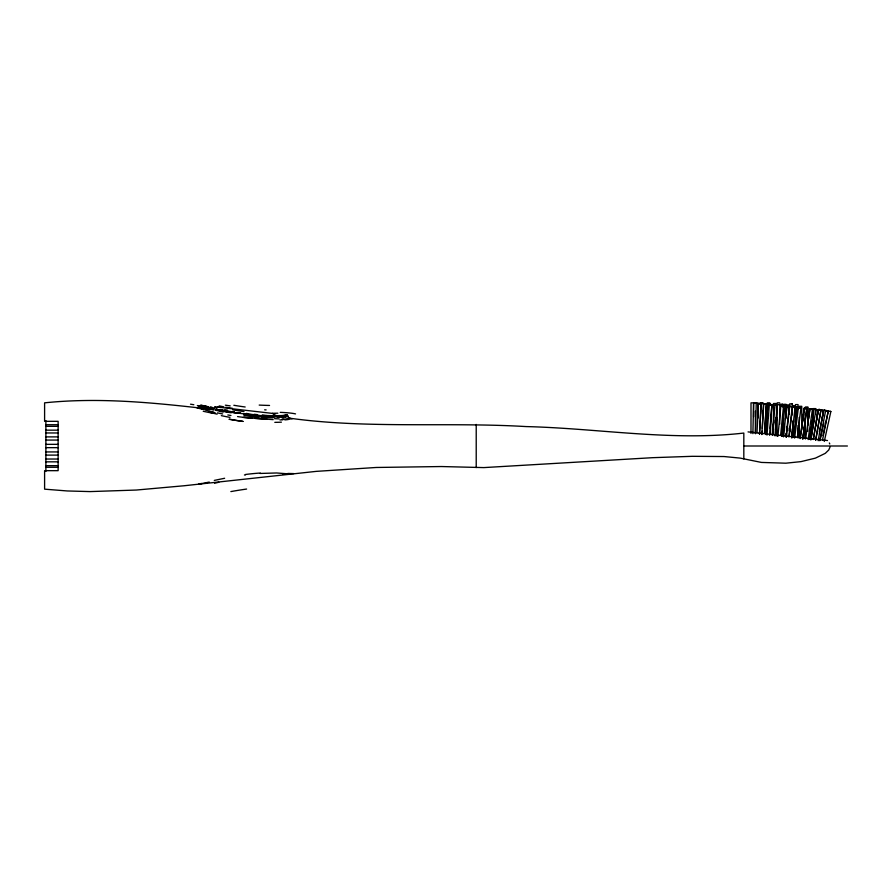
<?xml version="1.0" encoding="UTF-8"?>
<svg xmlns="http://www.w3.org/2000/svg" width="892" height="892" viewBox="0 0 892 892"><rect width="100%" height="100%" fill="white"/><g stroke="black" fill="none" stroke-linecap="round" stroke-linejoin="round"><path stroke-width="1.34" d="M752.893 433.646L753.584 403.095L755.557 403.061L754.275 403.184M755.479 433.702L756.238 403.173M763.05 414.59L763.173 411.814M757.018 432.665L758.378 403.574M759.538 434.181L760.965 403.708L758.479 403.63L760.921 403.675M759.46 433.847L761.333 403.318L763.507 403.474L762.314 428.439M762.047 433.98L762.181 431.204M764.634 433.356L766.362 404.344M761.79 434.56L763.73 404.143L766.328 404.355L764.466 433.345M765.927 433.144L767.577 408.257M765.659 434.493L767.834 404.098L769.729 404.121M770.275 428.416L771.881 404.868L769.584 435.307M766.997 435.106L769.328 404.723L771.881 404.901L770.242 404.678M772.561 435.229L773.799 420.054M775.594 429.911L776.597 417.489M772.695 434.326L773.754 421.905M775.627 430.401L776.687 417.991M772.383 435.207L775.025 404.857L777.066 404.923L774.981 435.898M782.072 436.21L782.975 426.554M784.403 411.402L784.659 408.636M777.913 436.266L780.846 405.96M780.623 435.129L783.499 406.183M781.883 436.199L784.915 405.893M786.365 410.721L786.811 406.529L789.23 406.819L786.053 437.136M783.488 436.857L786.677 406.574L789.208 406.875M786.32 436.69L789.699 406.429L790.97 406.418L792.263 406.674L788.896 436.968M791.828 437.76L792.754 429.509M789.23 436.077L792.52 407.198L795.051 407.521M791.639 437.749L795.095 407.499M797.894 434.259L799.054 424.637M793.345 437.426L797.069 407.198L799.622 407.477L798.808 407.544M794.638 438.05L798.351 407.822L800.893 408.101M797.381 436.991L800.916 408.135M802.477 422.184L804.394 407.99L800.28 438.162M802.9 438.998L805.175 422.061M800.157 438.63L804.149 408.436L805.443 408.469L806.691 408.748L802.722 438.976M802.845 438.518L806.948 408.335M808.631 418.66L809.947 409.015L812.389 409.439M805.755 437.838L809.925 409.093M808.13 439.566L812.434 409.406L811.497 409.149M809.735 439.277L813.136 415.973M809.557 439.265L814.128 409.138L811.854 408.703L813.783 408.982M810.951 439.778L813.894 420.6M815.611 426.476L816.035 423.733M816.459 421.002L816.871 418.259M817.295 415.527L817.719 412.784M810.783 439.756L815.979 409.618L817.997 410.052L813.549 438.786M817.551 414.936L818.02 412.204M821.855 420.21L823.45 410.61L818.187 440.704M815.645 440.258L820.83 410.197M813.225 439.522L818.466 409.461M815.779 439.968L821.019 409.907L818.689 409.573L819.581 409.774M287.179 415.126L286.22 415.326A8.073 0.847 -0.5 0 1 285.172 415.438L274.435 415.75M819.748 440.681L825.646 410.688L828.233 411.212M822.558 439.812L828.211 411.212L827.375 410.944M819.28 431.773L824.052 410.008L827.664 411.145M820.016 440.481L823.896 422.808M822.959 435.43L828.345 410.956L830.842 411.502L830.285 411.379M824.297 441.428L830.865 411.502M830.039 447.026L828.757 449.981L825.278 453.348L815.388 458.142L801.005 461.621L785.863 463.193L761.422 462.424L740.226 458.109L724.059 456.537L692.292 456.314L652.565 457.685L483.832 467.598L441.395 466.538L376.212 467.475L316.292 471.366L184.198 485.75L136.32 490.043L90.059 491.592L67.279 490.957L44.6 489.162L44.6 470.675L58.125 470.675L58.125 421.325L44.6 421.325L44.6 402.838C96.158 397.475 148.05 402.114 199.351 407.945M290.078 418.459L287.124 419.017M198.938 484.1L201.436 483.431M767.867 404.132L770.409 404.299M792.141 406.752L791.661 406.518M792.654 407.187L795.073 407.466M777.556 405.113L775.103 404.912M763.764 404.109L766.239 404.254L765.213 404.109M766.261 404.332L763.909 404.199L765.258 404.109M769.395 404.778L771.981 404.968M763.452 403.541L760.954 403.407L762.693 403.362M797.102 407.176L799.6 407.466L797.916 407.176M812.188 409.45L810.014 409.093L812.177 409.272M792.553 407.165L793.445 407.176M800.86 408.168L798.496 407.9L799.511 408.101M780.89 405.927L782.875 406.038M758.412 403.552L760.865 403.652M286.254 415.215L286.756 415.092M804.818 408.636L804.45 407.956L806.056 408.569M804.294 408.425L805.052 408.425M814.084 409.149L811.631 408.714M214.303 480.409L224.639 478.268M771.881 404.99L770.409 404.946M804.517 407.945L805.911 408.057M806.881 408.369L805.164 408.213M209.263 482.07L199.083 484.1M770.32 404.321L769.406 404.344M806.658 408.804L805.063 408.692M810.114 409.004L811.263 409.105M817.953 410.064L815.634 409.718L816.303 409.874M286.6 415.259L282.731 415.605M823.428 410.599L821.064 410.298L822.145 410.532M244.441 475.035L245.49 474.901M287.703 416.508L267.243 416.742L243.895 414.702M283.043 417.356L282.006 417.445M777.4 405.135L776.631 405.124M283.723 419.329L282.597 419.396M260.219 473.451L276.643 472.972L288.35 473.864L282.831 474.343M820.919 409.93L819.67 409.785M743.817 458.945L743.817 433.055C671.576 441.384 598.409 428.327 526.102 426.577C446.814 421.871 367.091 429.141 288.06 417.969M274.48 415.828L275.227 415.85M273.052 417.779L262.036 417.489M775.561 405.269L777.311 405.447M755.401 402.838L757.932 402.838L757.955 418.158M760.006 402.838L762.537 402.838M769.818 402.838L767.287 402.838L767.254 420.935M779.686 402.838L777.155 402.838L777.122 436.255M775.962 403.507L773.442 403.507L773.409 429.955M770.543 403.708L768.012 403.708L767.99 409.272M792.263 403.853L789.732 403.853L789.699 406.64M782.373 404.199L779.842 404.199L779.719 424.191M783.533 404.31L786.064 404.31L786.097 418.237M795.508 404.589L798.039 404.589L798.072 408.77M777.166 404.7L779.697 404.7M788.862 404.901L786.331 404.901L786.309 410.476M786.577 405.726L789.108 405.726L789.141 414.078M792.832 405.615L795.363 405.615L795.385 422.317M799.232 406.306L801.763 406.306L801.785 429.977M798.518 406.741L795.998 406.741L795.965 422.061M805.387 406.975L807.907 406.975L807.94 425.071M805.142 407.733L807.673 407.733L807.695 431.405M815.678 408.603L813.147 408.603L813.125 425.317M45.882 424.737L58.125 424.737M45.882 426.331L58.125 426.331M45.882 430.167L58.125 430.167M45.882 432.966L58.125 432.966M45.882 436.89L58.125 436.89M45.882 440.068L58.125 440.068M45.882 444.339L58.125 444.339M743.817 446L847.4 446M45.882 447.661L58.125 447.661M45.882 451.932L58.125 451.932M45.882 455.11L58.125 455.11M45.882 459.034L58.125 459.034M45.882 461.833L58.125 461.833M45.882 465.669L58.125 465.669M45.882 467.263L58.125 467.263M281.972 415.906L288.239 416.051M755.167 403.206L756.003 403.206L755.067 403.217M261.969 415.349L274.1 415.75M273.208 419.63L243.048 417.4M823.249 410.666L821.788 410.253M775.594 404.801L776.285 404.834M791.706 406.763L789.754 406.473M270.12 415.728L268.18 415.661M288.584 418.069L290.101 418.203M266.942 415.616L266.318 415.594M274.981 414.223L273.197 414.144M275.182 415.482L273.365 415.393M260.353 415.494L252.469 414.914M799.533 407.822L798.396 407.867M821.543 410.22L823.204 410.543L822.246 410.554M816.526 409.673L815.522 409.684M258.691 417.278L244.029 415.739M198.961 406.239L204.892 407.321M199.195 406.418L200.276 406.652M254.621 414.903L248.344 414.356M257.799 415.059L244.051 413.598M783.633 405.626L782.73 405.57L784.882 405.916L782.596 405.748L783.176 405.849M285.919 416.051L287.949 416.274M762.783 403.362L763.418 403.541L760.976 403.418M769.383 404.087L770.398 404.243L769.818 404.132M285.273 414.758L286.934 414.981M247.53 413.565L246.181 413.42M247.641 414.289L234.908 412.784M816.135 409.629L816.793 409.707M776.486 404.845L777.478 405.013M782.429 405.972L783.064 405.838M262.192 415.193L278.527 416.943M748.042 431.906L827.497 440.537M272.696 413.431L214.838 406.774M206.242 408.714L208.996 409.027M756.115 403.128L756.226 403.139M254.253 414.289L256.885 414.59M210.345 409.183L213.032 409.495M215.719 409.807L227.794 411.223M231.82 411.691L234.507 412.015M240.561 412.806L238.632 412.572M781.793 406.183L783.332 406.261L780.901 406.005M200.533 405.135L206.966 406.295M234.128 412.004L231.463 411.647M238.287 413.264L231.396 412.282M819.57 409.54C817.016 409.138 822.87 410.119 819.67 409.551M816.659 409.696L817.719 409.885M234.362 412.695L219.555 410.186M826.427 410.755L826.694 410.978M222.543 410.32L219.945 409.907M218.083 409.595L215.507 409.16M202.975 406.964L204.714 407.265M231.273 412.806L218.774 410.498M213.679 408.848L210.78 408.335M216.968 408.123L216.243 407.99M231.519 411.669L227.047 410.866M223.167 410.956L219.956 410.387M230.939 415.516L227.828 414.958M206.576 407.588L207.903 407.834M211.95 407.22L210.534 406.964M202.941 406.897L203.867 407.064M806.257 408.112L806.914 408.291M224.371 410.365L219.867 409.473M211.861 408.703L209.575 408.257M222.654 413.966L217.458 412.885M213.645 409.16L211.092 408.625M812.266 408.96L811.631 408.792M213.712 409.473L209.096 408.503M202.674 407.131L203.588 407.321M223.201 412.104L219.566 411.323M204.257 407.466L208.048 408.28M214.158 408.268L210.334 407.432M824.108 410.019L824.799 410.175M825.847 410.409L826.561 410.565M826.449 410.922L825.713 410.733M213.01 411.914L206.554 410.387M206.476 406.562L201.347 405.369M198.448 408.045L196.842 407.666L199.775 408.625M213.757 409.974L209.118 408.804M206.476 410.365L205.617 410.153M202.306 409.317L201.603 409.127M207.68 408.425L207.178 408.291A52.16 2.018 11.3 0 0 208.226 408.436M200.087 405.871L199.239 405.559M829.348 442.978L829.783 443.96M815.712 408.603L815.712 414.178M805.353 422.284L805.353 438.998M805.108 414.702L805.108 438.362M799.199 417.445L799.199 436.935M798.552 424.848L798.552 437.37M798.072 425.473L798.072 438.005M792.798 420.924L792.798 437.637M792.297 403.853L792.297 406.64M792.297 412.204L792.297 414.992M792.297 428.918L792.297 437.27M789.699 427.524L789.699 431.695M789.141 428.004L789.141 430.78M786.543 405.726L786.543 411.29M786.543 426.61L786.543 430.78M786.543 433.568L786.543 436.355M786.309 434.148L786.309 436.924M786.097 433.557L786.097 436.333M783.511 418.237L783.511 436.333M782.396 404.199L782.396 406.986M782.396 426.476L782.396 436.221M775.995 417.434L775.995 435.53M770.577 414.847L770.577 434.337M767.99 414.847L767.99 417.634M762.56 411.19L762.56 413.977M755.368 411.19L755.368 433.467M753.573 416.765L753.573 402.838L751.008 402.838L750.986 433.467M476.216 424.425L476.216 467.575M45.882 420.578L45.882 471.422M202.038 409.149A19.256 1.394 12.8 0 1 200.388 408.714M204.536 409.718A30.93 3.01 12.1 0 1 202.919 409.305M207.501 409.93A40.53 4.125 12 0 1 206.063 409.573M219.309 411.045A102.29 23.638 9.8 0 1 215.217 410.153M228.999 412.238A144.582 54.211 8.2 0 1 224.082 411.312M244.007 411.58A164.028 80.024 7.3 0 1 232.734 409.841M281.415 422.161A63.856 26.158 5 0 1 274.803 422.351M282.942 419.786A42.348 12.488 3 0 1 279.965 419.931M288.462 419.485A19.892 4.605 1.6 0 1 284.827 419.898M280.233 412.36A29.492 3.836 -0.8 0 1 295.531 413.888M266.117 409.907A89.601 7.66 3.8 0 1 264.645 409.829M205.539 406.841A47.822 2.743 9.6 0 1 202.473 406.239A8.496 0.792 13.3 0 1 201.67 406.016M208.817 406.997A37.832 1.371 12 0 1 207.29 406.652M216.054 407.532A49.974 1.884 11.9 0 1 214.771 407.254M223.769 406.83A92.155 13.157 10.1 0 1 219.176 405.893M227.471 410.164A127.422 39.616 8.2 0 1 224.851 409.662M245.177 406.997A148.184 62.63 7.3 0 1 233.849 405.28M262.07 416.263A116.127 58.905 6.7 0 1 257.821 415.973M286.811 414.858A7.526 1.137 -25.1 0 1 286.421 415.159M277.836 413.186A38.802 5.553 0.8 0 1 272.562 413.286M269.54 405.447A92.099 28.02 4 0 1 259.193 405.079M252.369 418.303A148.105 78.529 6.5 0 1 237.551 416.575M213.378 413.375A92.723 15.889 8.8 0 1 203.22 411.268M190.509 404.199A41.199 1.215 10.8 0 1 193.832 404.723M199.596 405.871A29.213 1.082 12 0 0 198.648 405.693A15.342 1.36 14.8 0 0 197.344 405.57M242.791 421.403A156.903 79.644 6.8 0 1 229.01 419.273M215.084 412.662A95.801 17.606 9.2 0 1 209.152 411.413M200.276 406.362A26.771 1.07 13.1 0 1 202.071 406.73M198.124 406.038A9.823 0.658 14.3 0 1 198.972 406.139M205.706 407.388A36.427 0.825 10.5 0 1 206.23 407.488M213.868 408.469A50.967 0.803 9.8 0 1 212.898 408.302M230.181 405.882A139.732 35.647 7.3 0 1 225.353 405.169M279.107 418.872A93.905 14.685 4.8 0 1 274.491 418.683M272.027 415.917A41.422 1.193 3.1 0 1 276.955 416.218M282.998 415.984A17.807 1.684 0.6 0 1 285.295 416.129M287.335 416.363A6.456 1.405 -2 0 1 285.451 416.742M285.696 416.865A16.892 4.326 1.4 0 1 282.809 417.2M281.303 416.943A37.152 11.128 2.7 0 1 277.992 417.122M276.988 415.56A56.609 19.579 3.7 0 1 272.383 415.639M262.003 417.043A115.804 65.027 6.8 0 1 258.68 416.82M243.103 421.414A150.324 86.178 7.1 0 1 229.545 419.195M229.98 417.378A138.36 64.146 7.7 0 1 221.316 415.639M217.113 414.144A96.648 31.733 9 0 1 210.69 412.595M208.851 408.904A52.884 10.403 11 0 1 207.791 408.625M205.985 408.659A38.512 8.218 10.7 0 1 204 408.09M203.755 408.202A28.221 6.69 9.9 0 1 201.86 407.599M202.752 407.153A21.196 3.178 12.5 0 1 202.239 406.997M200.745 407.332A16.402 4.36 8.4 0 1 199.429 406.808M200.042 406.529A10.068 2.119 10.4 0 1 199.128 406.116M198.938 406.094A6.121 1.394 8.8 0 1 198.492 405.637M205.751 406.997A24.965 3.802 10.3 0 1 204.101 406.596M209.018 407.488A38.133 6.367 9.9 0 1 207.725 407.198M210.233 407.845A50.621 8.563 9.8 0 1 208.906 407.544M220.257 407.12A92.846 23.058 8.6 0 1 217.681 406.629M232.444 408.324A135.907 50.208 7.4 0 1 225.776 407.276M266.786 419.106A132.875 56.163 6.6 0 1 254.989 418.437M274.312 416.876A86.535 20.806 4.6 0 1 270.956 416.798M292.13 418.816A48.915 8.028 3.5 0 1 282.028 419.14M287.793 473.462A46.54 2.197 -0.6 0 1 293.747 473.596M214.548 483.252A41.567 1.371 -12.9 0 1 218.83 482.26M230.872 491.581A150.458 54.535 -7.9 0 1 246.605 489.05M245.434 474.488A138.962 76.21 -6.9 0 1 260.241 473.028"/></g></svg>
